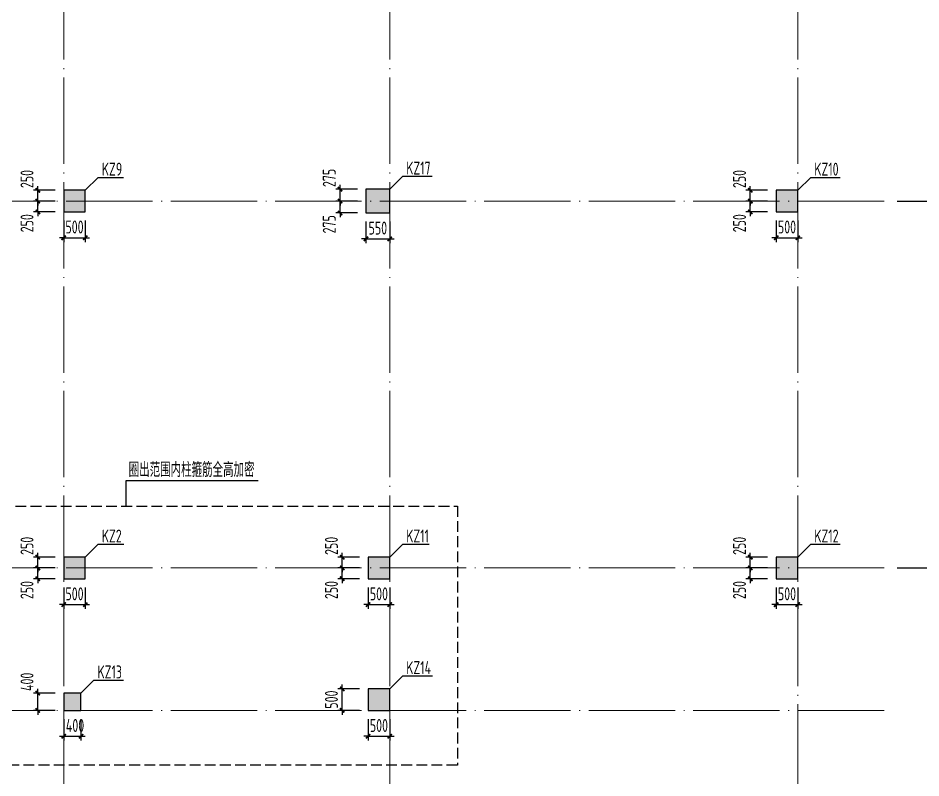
# Model space of a CAD drawing. Extents: x 3968514 to 5230306, y -516551 to -228246.
# Drawn here: x 4865531 to 4886440, y -347461 to -329853 of the extents above; entities that cross this region are included whole.
import ezdxf

# ---------------------------------------------------------------- set-up
doc = ezdxf.new("R2010")
doc.units = 0
doc.header["$LTSCALE"] = 1000
doc.header["$MEASUREMENT"] = 0
doc.linetypes.add('DASH', pattern=[0.35, 0.25, -0.1])
doc.linetypes.add('DOTE', pattern=[2.42, 2, -0.2, 0.02, -0.2])
for name, color, linetype, lineweight in [('AXIS', 3, 'Continuous', 15), ('COLU-DIM', 3, 'Continuous', 25), ('COLU-HATCH', 251, 'Continuous', 25), ('COLU-TEXT', 2, 'Continuous', 25), ('DOTE', 1, 'DOTE', 9)]:
    doc.layers.add(name, color=color, linetype=linetype, lineweight=lineweight)
doc.layers.add('COLU', color=7, linetype='Continuous')
doc.layers.add('PUB_TEXT', color=7, linetype='Continuous')
doc.styles.add('_TCH_DIM_T3', font='SIMPLEX.shx', dxfattribs={"width": 0.7, "bigfont": 'GBCBIG.shx'})
doc.styles.add('FromPkpm', font='Tssdeng.shx', dxfattribs={"width": 0.7, "bigfont": 'hztxt.shx'})
doc.styles.get("Standard").update_dxf_attribs({"font": 'gbenor.shx', "bigfont": 'gbcbig.shx'})
doc.dimstyles.new('_TCH_ARCH&&100', dxfattribs={"dimtxt": 255, "dimasz": 100, "dimexe": 250, "dimexo": 300, "dimgap": 122.5, "dimtad": 1, "dimdec": 0, "dimzin": 0, "dimdsep": 46, "dimtxsty": '_TCH_DIM_T3', "dimblk": 'ARCHTICK', "dimcen": 0.09, "dimclrt": 7, "dimazin": 2, "dimtfac": 1, "dimtdec": 0, "dimtix": 1, "dimtmove": 2, "dimatfit": 3, "dimfxl": 150, "dimtolj": 1, "dimtzin": 0, "dimarcsym": 0})
doc.dimstyles.new('Pkpm_1', dxfattribs={"dimtxt": 250, "dimasz": 100, "dimexe": 100, "dimexo": 0.0625, "dimgap": 100, "dimtad": 1, "dimdec": 0, "dimrnd": 1, "dimzin": 0, "dimdsep": 46, "dimtxsty": 'FromPkpm', "dimblk1": 'ARCHTICK', "dimblk2": 'ARCHTICK', "dimsah": 1, "dimcen": 0.09, "dimdle": 100, "dimadec": 0, "dimazin": 0, "dimtfac": 1, "dimtdec": 0, "dimtix": 1, "dimtmove": 2, "dimatfit": 1, "dimfxl": 1, "dimtolj": 1, "dimtzin": 0, "dimarcsym": 0})

# ---------------------------------------------------------------- blocks, each defined once
blk = doc.blocks.new('_ArchTick')
at = {"color": 0, "linetype": 'ByBlock', "const_width": 0.4}
blk.add_lwpolyline([(-0.5, -0.5), (0.5, 0.5)], dxfattribs=at)
blk = doc.blocks.new('*D845')
at = {"layer": 'COLU-DIM', "color": 0, "lineweight": -2, "transparency": 16777216}
for p, q in [((4873388, -334095), (4872888, -334095)), ((4872988, -334095), (4872988, -333995)), ((4872988, -334370), (4872988, -334095)), ((4873388, -334370), (4872888, -334370)), ((4872988, -334370), (4872988, -334470))]:
    blk.add_line(p, q, dxfattribs=at)
at = {"layer": 'Defpoints', "color": 0, "transparency": 16777216}
for p in [(4872988, -334095), (4873588, -334095), (4873588, -334370)]:
    blk.add_point(p, dxfattribs=at)
at = {"layer": 'COLU-DIM', "color": 0, "lineweight": -2, "transparency": 16777216, "xscale": 100, "yscale": 100, "zscale": 100}
for p, rotation in [((4872988, -334095), 270), ((4872988, -334370), 90)]:
    blk.add_blockref('_ArchTick', p, dxfattribs=dict(at, rotation=rotation))
at = {"layer": 'COLU-DIM', "color": 7, "transparency": 16777216, "insert": (4872738, -334632), "char_height": 300, "attachment_point": 5, "rotation": 90, "style": 'FromPkpm'}
blk.add_mtext('\\A1;275', dxfattribs=at)
blk = doc.blocks.new('*D842')
at = {"layer": 'COLU-DIM', "color": 0, "lineweight": -2, "transparency": 16777216}
for p, q in [((4873588, -334570), (4873588, -335070)), ((4874138, -334570), (4874138, -335070)), ((4873588, -334970), (4873488, -334970)), ((4873588, -334970), (4874138, -334970)), ((4874138, -334970), (4874238, -334970))]:
    blk.add_line(p, q, dxfattribs=at)
at = {"layer": 'Defpoints', "color": 0, "transparency": 16777216}
for p in [(4873588, -334370), (4874138, -334370), (4874138, -334970)]:
    blk.add_point(p, dxfattribs=at)
at = {"layer": 'COLU-DIM', "color": 0, "lineweight": -2, "transparency": 16777216, "xscale": 100, "yscale": 100, "zscale": 100}
blk.add_blockref('_ArchTick', (4873588, -334970), dxfattribs=at)
at = {"layer": 'COLU-DIM', "color": 0, "lineweight": -2, "transparency": 16777216, "xscale": 100, "yscale": 100, "zscale": 100, "rotation": 180}
blk.add_blockref('_ArchTick', (4874138, -334970), dxfattribs=at)
at = {"layer": 'COLU-DIM', "color": 7, "transparency": 16777216, "insert": (4873863, -334720), "char_height": 300, "attachment_point": 5, "style": 'FromPkpm'}
blk.add_mtext('\\A1;550', dxfattribs=at)
blk = doc.blocks.new('*D841')
at = {"layer": 'COLU-DIM', "color": 0, "lineweight": -2, "transparency": 16777216}
for p, q in [((4873388, -333820), (4872888, -333820)), ((4872988, -333820), (4872988, -333720)), ((4872988, -334095), (4872988, -333820)), ((4873388, -334095), (4872888, -334095)), ((4872988, -334095), (4872988, -334195))]:
    blk.add_line(p, q, dxfattribs=at)
at = {"layer": 'Defpoints', "color": 0, "transparency": 16777216}
for p in [(4872988, -333820), (4873588, -333820), (4873588, -334095)]:
    blk.add_point(p, dxfattribs=at)
at = {"layer": 'COLU-DIM', "color": 0, "lineweight": -2, "transparency": 16777216, "xscale": 100, "yscale": 100, "zscale": 100}
for p, rotation in [((4872988, -333820), 270), ((4872988, -334095), 90)]:
    blk.add_blockref('_ArchTick', p, dxfattribs=dict(at, rotation=rotation))
at = {"layer": 'COLU-DIM', "color": 7, "transparency": 16777216, "insert": (4872738, -333558), "char_height": 300, "attachment_point": 5, "rotation": 90, "style": 'FromPkpm'}
blk.add_mtext('\\A1;275', dxfattribs=at)
blk = doc.blocks.new('*D572')
at = {"layer": 'COLU-DIM', "color": 0, "lineweight": -2, "transparency": 16777216}
for p, q in [((4882888, -334095), (4882388, -334095)), ((4882488, -334095), (4882488, -333995)), ((4882488, -334345), (4882488, -334095)), ((4882888, -334345), (4882388, -334345)), ((4882488, -334345), (4882488, -334445))]:
    blk.add_line(p, q, dxfattribs=at)
at = {"layer": 'Defpoints', "color": 0, "transparency": 16777216}
for p in [(4882488, -334095), (4883088, -334095), (4883088, -334345)]:
    blk.add_point(p, dxfattribs=at)
at = {"layer": 'COLU-DIM', "color": 0, "lineweight": -2, "transparency": 16777216, "xscale": 100, "yscale": 100, "zscale": 100}
for p, rotation in [((4882488, -334095), 270), ((4882488, -334345), 90)]:
    blk.add_blockref('_ArchTick', p, dxfattribs=dict(at, rotation=rotation))
at = {"layer": 'COLU-DIM', "color": 7, "transparency": 16777216, "insert": (4882238, -334607), "char_height": 300, "attachment_point": 5, "rotation": 90, "style": 'FromPkpm'}
blk.add_mtext('\\A1;250', dxfattribs=at)
blk = doc.blocks.new('*D570')
at = {"layer": 'COLU-DIM', "color": 0, "lineweight": -2, "transparency": 16777216}
for p, q in [((4882888, -333845), (4882388, -333845)), ((4882488, -333845), (4882488, -333745)), ((4882488, -334095), (4882488, -333845)), ((4882888, -334095), (4882388, -334095)), ((4882488, -334095), (4882488, -334195))]:
    blk.add_line(p, q, dxfattribs=at)
at = {"layer": 'Defpoints', "color": 0, "transparency": 16777216}
for p in [(4882488, -333845), (4883088, -333845), (4883088, -334095)]:
    blk.add_point(p, dxfattribs=at)
at = {"layer": 'COLU-DIM', "color": 0, "lineweight": -2, "transparency": 16777216, "xscale": 100, "yscale": 100, "zscale": 100}
for p, rotation in [((4882488, -333845), 270), ((4882488, -334095), 90)]:
    blk.add_blockref('_ArchTick', p, dxfattribs=dict(at, rotation=rotation))
at = {"layer": 'COLU-DIM', "color": 7, "transparency": 16777216, "insert": (4882238, -333583), "char_height": 300, "attachment_point": 5, "rotation": 90, "style": 'FromPkpm'}
blk.add_mtext('\\A1;250', dxfattribs=at)
blk = doc.blocks.new('*D568')
at = {"layer": 'COLU-DIM', "color": 0, "lineweight": -2, "transparency": 16777216}
for p, q in [((4883088, -334545), (4883088, -335045)), ((4883588, -334545), (4883588, -335045)), ((4883088, -334945), (4882988, -334945)), ((4883088, -334945), (4883588, -334945)), ((4883588, -334945), (4883688, -334945))]:
    blk.add_line(p, q, dxfattribs=at)
at = {"layer": 'Defpoints', "color": 0, "transparency": 16777216}
for p in [(4883088, -334345), (4883588, -334345), (4883588, -334945)]:
    blk.add_point(p, dxfattribs=at)
at = {"layer": 'COLU-DIM', "color": 0, "lineweight": -2, "transparency": 16777216, "xscale": 100, "yscale": 100, "zscale": 100}
blk.add_blockref('_ArchTick', (4883088, -334945), dxfattribs=at)
at = {"layer": 'COLU-DIM', "color": 0, "lineweight": -2, "transparency": 16777216, "xscale": 100, "yscale": 100, "zscale": 100, "rotation": 180}
blk.add_blockref('_ArchTick', (4883588, -334945), dxfattribs=at)
at = {"layer": 'COLU-DIM', "color": 7, "transparency": 16777216, "insert": (4883338, -334695), "char_height": 300, "attachment_point": 5, "style": 'FromPkpm'}
blk.add_mtext('\\A1;500', dxfattribs=at)
blk = doc.blocks.new('*D554')
at = {"layer": 'COLU-DIM', "color": 0, "lineweight": -2, "transparency": 16777216}
for p, q in [((4866588, -346095), (4866588, -346595)), ((4866988, -346095), (4866988, -346595)), ((4866488, -346495), (4867088, -346495))]:
    blk.add_line(p, q, dxfattribs=at)
at = {"layer": 'Defpoints', "color": 0, "transparency": 16777216}
for p in [(4866588, -345895), (4866988, -345895), (4866988, -346495)]:
    blk.add_point(p, dxfattribs=at)
at = {"layer": 'COLU-DIM', "color": 0, "lineweight": -2, "transparency": 16777216, "xscale": 100, "yscale": 100, "zscale": 100, "rotation": 180}
blk.add_blockref('_ArchTick', (4866588, -346495), dxfattribs=at)
at = {"layer": 'COLU-DIM', "color": 0, "lineweight": -2, "transparency": 16777216, "xscale": 100, "yscale": 100, "zscale": 100}
blk.add_blockref('_ArchTick', (4866988, -346495), dxfattribs=at)
at = {"layer": 'COLU-DIM', "color": 7, "transparency": 16777216, "insert": (4866850, -346245), "char_height": 300, "attachment_point": 5, "style": 'FromPkpm'}
blk.add_mtext('\\A1;400', dxfattribs=at)
blk = doc.blocks.new('*D553')
at = {"layer": 'COLU-DIM', "color": 0, "lineweight": -2, "transparency": 16777216}
for p, q in [((4865988, -345495), (4865988, -345395)), ((4866388, -345495), (4865888, -345495)), ((4865988, -345895), (4865988, -345495)), ((4866388, -345895), (4865888, -345895)), ((4865988, -345895), (4865988, -345995))]:
    blk.add_line(p, q, dxfattribs=at)
at = {"layer": 'Defpoints', "color": 0, "transparency": 16777216}
for p in [(4865988, -345495), (4866588, -345495), (4866588, -345895)]:
    blk.add_point(p, dxfattribs=at)
at = {"layer": 'COLU-DIM', "color": 0, "lineweight": -2, "transparency": 16777216, "xscale": 100, "yscale": 100, "zscale": 100}
for p, rotation in [((4865988, -345495), 270), ((4865988, -345895), 90)]:
    blk.add_blockref('_ArchTick', p, dxfattribs=dict(at, rotation=rotation))
at = {"layer": 'COLU-DIM', "color": 7, "transparency": 16777216, "insert": (4865738, -345233), "char_height": 300, "attachment_point": 5, "rotation": 90, "style": 'FromPkpm'}
blk.add_mtext('\\A1;400', dxfattribs=at)
blk = doc.blocks.new('*D551')
at = {"layer": 'COLU-DIM', "color": 0, "lineweight": -2, "transparency": 16777216}
for p, q in [((4873038, -342345), (4873038, -342245)), ((4873438, -342345), (4872938, -342345)), ((4873038, -342595), (4873038, -342345)), ((4873438, -342595), (4872938, -342595)), ((4873038, -342595), (4873038, -342695))]:
    blk.add_line(p, q, dxfattribs=at)
at = {"layer": 'Defpoints', "color": 0, "transparency": 16777216}
for p in [(4873038, -342345), (4873638, -342345), (4873638, -342595)]:
    blk.add_point(p, dxfattribs=at)
at = {"layer": 'COLU-DIM', "color": 0, "lineweight": -2, "transparency": 16777216, "xscale": 100, "yscale": 100, "zscale": 100}
for p, rotation in [((4873038, -342345), 270), ((4873038, -342595), 90)]:
    blk.add_blockref('_ArchTick', p, dxfattribs=dict(at, rotation=rotation))
at = {"layer": 'COLU-DIM', "color": 7, "transparency": 16777216, "insert": (4872788, -342083), "char_height": 300, "attachment_point": 5, "rotation": 90, "style": 'FromPkpm'}
blk.add_mtext('\\A1;250', dxfattribs=at)
blk = doc.blocks.new('*D550')
at = {"layer": 'COLU-DIM', "color": 0, "lineweight": -2, "transparency": 16777216}
for p, q in [((4883088, -343045), (4883088, -343545)), ((4883588, -343045), (4883588, -343545)), ((4883088, -343445), (4882988, -343445)), ((4883088, -343445), (4883588, -343445)), ((4883588, -343445), (4883688, -343445))]:
    blk.add_line(p, q, dxfattribs=at)
at = {"layer": 'Defpoints', "color": 0, "transparency": 16777216}
for p in [(4883088, -342845), (4883588, -342845), (4883588, -343445)]:
    blk.add_point(p, dxfattribs=at)
at = {"layer": 'COLU-DIM', "color": 0, "lineweight": -2, "transparency": 16777216, "xscale": 100, "yscale": 100, "zscale": 100}
blk.add_blockref('_ArchTick', (4883088, -343445), dxfattribs=at)
at = {"layer": 'COLU-DIM', "color": 0, "lineweight": -2, "transparency": 16777216, "xscale": 100, "yscale": 100, "zscale": 100, "rotation": 180}
blk.add_blockref('_ArchTick', (4883588, -343445), dxfattribs=at)
at = {"layer": 'COLU-DIM', "color": 7, "transparency": 16777216, "insert": (4883338, -343195), "char_height": 300, "attachment_point": 5, "style": 'FromPkpm'}
blk.add_mtext('\\A1;500', dxfattribs=at)
blk = doc.blocks.new('*D549')
at = {"layer": 'COLU-DIM', "color": 0, "lineweight": -2, "transparency": 16777216}
for p, q in [((4866388, -342595), (4865888, -342595)), ((4865988, -342595), (4865988, -342495)), ((4865988, -342845), (4865988, -342595)), ((4866388, -342845), (4865888, -342845)), ((4865988, -342845), (4865988, -342945))]:
    blk.add_line(p, q, dxfattribs=at)
at = {"layer": 'Defpoints', "color": 0, "transparency": 16777216}
for p in [(4865988, -342595), (4866588, -342595), (4866588, -342845)]:
    blk.add_point(p, dxfattribs=at)
at = {"layer": 'COLU-DIM', "color": 0, "lineweight": -2, "transparency": 16777216, "xscale": 100, "yscale": 100, "zscale": 100}
for p, rotation in [((4865988, -342595), 270), ((4865988, -342845), 90)]:
    blk.add_blockref('_ArchTick', p, dxfattribs=dict(at, rotation=rotation))
at = {"layer": 'COLU-DIM', "color": 7, "transparency": 16777216, "insert": (4865738, -343107), "char_height": 300, "attachment_point": 5, "rotation": 90, "style": 'FromPkpm'}
blk.add_mtext('\\A1;250', dxfattribs=at)
blk = doc.blocks.new('*D547')
at = {"layer": 'COLU-DIM', "color": 0, "lineweight": -2, "transparency": 16777216}
for p, q in [((4873638, -343045), (4873638, -343545)), ((4874138, -343045), (4874138, -343545)), ((4873638, -343445), (4873538, -343445)), ((4873638, -343445), (4874138, -343445)), ((4874138, -343445), (4874238, -343445))]:
    blk.add_line(p, q, dxfattribs=at)
at = {"layer": 'Defpoints', "color": 0, "transparency": 16777216}
for p in [(4873638, -342845), (4874138, -342845), (4874138, -343445)]:
    blk.add_point(p, dxfattribs=at)
at = {"layer": 'COLU-DIM', "color": 0, "lineweight": -2, "transparency": 16777216, "xscale": 100, "yscale": 100, "zscale": 100}
blk.add_blockref('_ArchTick', (4873638, -343445), dxfattribs=at)
at = {"layer": 'COLU-DIM', "color": 0, "lineweight": -2, "transparency": 16777216, "xscale": 100, "yscale": 100, "zscale": 100, "rotation": 180}
blk.add_blockref('_ArchTick', (4874138, -343445), dxfattribs=at)
at = {"layer": 'COLU-DIM', "color": 7, "transparency": 16777216, "insert": (4873888, -343195), "char_height": 300, "attachment_point": 5, "style": 'FromPkpm'}
blk.add_mtext('\\A1;500', dxfattribs=at)
blk = doc.blocks.new('*D546')
at = {"layer": 'COLU-DIM', "color": 0, "lineweight": -2, "transparency": 16777216}
for p, q in [((4873638, -346095), (4873638, -346595)), ((4874138, -346095), (4874138, -346595)), ((4873638, -346495), (4873538, -346495)), ((4873638, -346495), (4874138, -346495)), ((4874138, -346495), (4874238, -346495))]:
    blk.add_line(p, q, dxfattribs=at)
at = {"layer": 'Defpoints', "color": 0, "transparency": 16777216}
for p in [(4873638, -345895), (4874138, -345895), (4874138, -346495)]:
    blk.add_point(p, dxfattribs=at)
at = {"layer": 'COLU-DIM', "color": 0, "lineweight": -2, "transparency": 16777216, "xscale": 100, "yscale": 100, "zscale": 100}
blk.add_blockref('_ArchTick', (4873638, -346495), dxfattribs=at)
at = {"layer": 'COLU-DIM', "color": 0, "lineweight": -2, "transparency": 16777216, "xscale": 100, "yscale": 100, "zscale": 100, "rotation": 180}
blk.add_blockref('_ArchTick', (4874138, -346495), dxfattribs=at)
at = {"layer": 'COLU-DIM', "color": 7, "transparency": 16777216, "insert": (4873888, -346245), "char_height": 300, "attachment_point": 5, "style": 'FromPkpm'}
blk.add_mtext('\\A1;500', dxfattribs=at)
blk = doc.blocks.new('*D543')
at = {"layer": 'COLU-DIM', "color": 0, "lineweight": -2, "transparency": 16777216}
for p, q in [((4873438, -342595), (4872938, -342595)), ((4873038, -342595), (4873038, -342495)), ((4873038, -342845), (4873038, -342595)), ((4873438, -342845), (4872938, -342845)), ((4873038, -342845), (4873038, -342945))]:
    blk.add_line(p, q, dxfattribs=at)
at = {"layer": 'Defpoints', "color": 0, "transparency": 16777216}
for p in [(4873038, -342595), (4873638, -342595), (4873638, -342845)]:
    blk.add_point(p, dxfattribs=at)
at = {"layer": 'COLU-DIM', "color": 0, "lineweight": -2, "transparency": 16777216, "xscale": 100, "yscale": 100, "zscale": 100}
for p, rotation in [((4873038, -342595), 270), ((4873038, -342845), 90)]:
    blk.add_blockref('_ArchTick', p, dxfattribs=dict(at, rotation=rotation))
at = {"layer": 'COLU-DIM', "color": 7, "transparency": 16777216, "insert": (4872788, -343107), "char_height": 300, "attachment_point": 5, "rotation": 90, "style": 'FromPkpm'}
blk.add_mtext('\\A1;250', dxfattribs=at)
blk = doc.blocks.new('*D542')
at = {"layer": 'COLU-DIM', "color": 0, "lineweight": -2, "transparency": 16777216}
for p, q in [((4882888, -342595), (4882388, -342595)), ((4882488, -342595), (4882488, -342495)), ((4882488, -342845), (4882488, -342595)), ((4882888, -342845), (4882388, -342845)), ((4882488, -342845), (4882488, -342945))]:
    blk.add_line(p, q, dxfattribs=at)
at = {"layer": 'Defpoints', "color": 0, "transparency": 16777216}
for p in [(4882488, -342595), (4883088, -342595), (4883088, -342845)]:
    blk.add_point(p, dxfattribs=at)
at = {"layer": 'COLU-DIM', "color": 0, "lineweight": -2, "transparency": 16777216, "xscale": 100, "yscale": 100, "zscale": 100}
for p, rotation in [((4882488, -342595), 270), ((4882488, -342845), 90)]:
    blk.add_blockref('_ArchTick', p, dxfattribs=dict(at, rotation=rotation))
at = {"layer": 'COLU-DIM', "color": 7, "transparency": 16777216, "insert": (4882238, -343107), "char_height": 300, "attachment_point": 5, "rotation": 90, "style": 'FromPkpm'}
blk.add_mtext('\\A1;250', dxfattribs=at)
blk = doc.blocks.new('*D541')
at = {"layer": 'COLU-DIM', "color": 0, "lineweight": -2, "transparency": 16777216}
for p, q in [((4866588, -343045), (4866588, -343545)), ((4867088, -343045), (4867088, -343545)), ((4866588, -343445), (4866488, -343445)), ((4866588, -343445), (4867088, -343445)), ((4867088, -343445), (4867188, -343445))]:
    blk.add_line(p, q, dxfattribs=at)
at = {"layer": 'Defpoints', "color": 0, "transparency": 16777216}
for p in [(4866588, -342845), (4867088, -342845), (4867088, -343445)]:
    blk.add_point(p, dxfattribs=at)
at = {"layer": 'COLU-DIM', "color": 0, "lineweight": -2, "transparency": 16777216, "xscale": 100, "yscale": 100, "zscale": 100}
blk.add_blockref('_ArchTick', (4866588, -343445), dxfattribs=at)
at = {"layer": 'COLU-DIM', "color": 0, "lineweight": -2, "transparency": 16777216, "xscale": 100, "yscale": 100, "zscale": 100, "rotation": 180}
blk.add_blockref('_ArchTick', (4867088, -343445), dxfattribs=at)
at = {"layer": 'COLU-DIM', "color": 7, "transparency": 16777216, "insert": (4866838, -343195), "char_height": 300, "attachment_point": 5, "style": 'FromPkpm'}
blk.add_mtext('\\A1;500', dxfattribs=at)
blk = doc.blocks.new('*D540')
at = {"layer": 'COLU-DIM', "color": 0, "lineweight": -2, "transparency": 16777216}
for p, q in [((4873438, -345395), (4872938, -345395)), ((4873038, -345395), (4873038, -345295)), ((4873038, -345895), (4873038, -345395)), ((4873438, -345895), (4872938, -345895)), ((4873038, -345895), (4873038, -345995))]:
    blk.add_line(p, q, dxfattribs=at)
at = {"layer": 'Defpoints', "color": 0, "transparency": 16777216}
for p in [(4873038, -345395), (4873638, -345395), (4873638, -345895)]:
    blk.add_point(p, dxfattribs=at)
at = {"layer": 'COLU-DIM', "color": 0, "lineweight": -2, "transparency": 16777216, "xscale": 100, "yscale": 100, "zscale": 100}
for p, rotation in [((4873038, -345395), 270), ((4873038, -345895), 90)]:
    blk.add_blockref('_ArchTick', p, dxfattribs=dict(at, rotation=rotation))
at = {"layer": 'COLU-DIM', "color": 7, "transparency": 16777216, "insert": (4872788, -345645), "char_height": 300, "attachment_point": 5, "rotation": 90, "style": 'FromPkpm'}
blk.add_mtext('\\A1;500', dxfattribs=at)
blk = doc.blocks.new('*D538')
at = {"layer": 'COLU-DIM', "color": 0, "lineweight": -2, "transparency": 16777216}
for p, q in [((4866588, -334545), (4866588, -335045)), ((4867088, -334545), (4867088, -335045)), ((4866588, -334945), (4866488, -334945)), ((4866588, -334945), (4867088, -334945)), ((4867088, -334945), (4867188, -334945))]:
    blk.add_line(p, q, dxfattribs=at)
at = {"layer": 'Defpoints', "color": 0, "transparency": 16777216}
for p in [(4866588, -334345), (4867088, -334345), (4867088, -334945)]:
    blk.add_point(p, dxfattribs=at)
at = {"layer": 'COLU-DIM', "color": 0, "lineweight": -2, "transparency": 16777216, "xscale": 100, "yscale": 100, "zscale": 100}
blk.add_blockref('_ArchTick', (4866588, -334945), dxfattribs=at)
at = {"layer": 'COLU-DIM', "color": 0, "lineweight": -2, "transparency": 16777216, "xscale": 100, "yscale": 100, "zscale": 100, "rotation": 180}
blk.add_blockref('_ArchTick', (4867088, -334945), dxfattribs=at)
at = {"layer": 'COLU-DIM', "color": 7, "transparency": 16777216, "insert": (4866838, -334695), "char_height": 300, "attachment_point": 5, "style": 'FromPkpm'}
blk.add_mtext('\\A1;500', dxfattribs=at)
blk = doc.blocks.new('*D537')
at = {"layer": 'COLU-DIM', "color": 0, "lineweight": -2, "transparency": 16777216}
for p, q in [((4865988, -342345), (4865988, -342245)), ((4866388, -342345), (4865888, -342345)), ((4865988, -342595), (4865988, -342345)), ((4866388, -342595), (4865888, -342595)), ((4865988, -342595), (4865988, -342695))]:
    blk.add_line(p, q, dxfattribs=at)
at = {"layer": 'Defpoints', "color": 0, "transparency": 16777216}
for p in [(4865988, -342345), (4866588, -342345), (4866588, -342595)]:
    blk.add_point(p, dxfattribs=at)
at = {"layer": 'COLU-DIM', "color": 0, "lineweight": -2, "transparency": 16777216, "xscale": 100, "yscale": 100, "zscale": 100}
for p, rotation in [((4865988, -342345), 270), ((4865988, -342595), 90)]:
    blk.add_blockref('_ArchTick', p, dxfattribs=dict(at, rotation=rotation))
at = {"layer": 'COLU-DIM', "color": 7, "transparency": 16777216, "insert": (4865738, -342083), "char_height": 300, "attachment_point": 5, "rotation": 90, "style": 'FromPkpm'}
blk.add_mtext('\\A1;250', dxfattribs=at)
blk = doc.blocks.new('*D536')
at = {"layer": 'COLU-DIM', "color": 0, "lineweight": -2, "transparency": 16777216}
for p, q in [((4882488, -342345), (4882488, -342245)), ((4882888, -342345), (4882388, -342345)), ((4882488, -342595), (4882488, -342345)), ((4882888, -342595), (4882388, -342595)), ((4882488, -342595), (4882488, -342695))]:
    blk.add_line(p, q, dxfattribs=at)
at = {"layer": 'Defpoints', "color": 0, "transparency": 16777216}
for p in [(4882488, -342345), (4883088, -342345), (4883088, -342595)]:
    blk.add_point(p, dxfattribs=at)
at = {"layer": 'COLU-DIM', "color": 0, "lineweight": -2, "transparency": 16777216, "xscale": 100, "yscale": 100, "zscale": 100}
for p, rotation in [((4882488, -342345), 270), ((4882488, -342595), 90)]:
    blk.add_blockref('_ArchTick', p, dxfattribs=dict(at, rotation=rotation))
at = {"layer": 'COLU-DIM', "color": 7, "transparency": 16777216, "insert": (4882238, -342083), "char_height": 300, "attachment_point": 5, "rotation": 90, "style": 'FromPkpm'}
blk.add_mtext('\\A1;250', dxfattribs=at)
blk = doc.blocks.new('*D535')
at = {"layer": 'COLU-DIM', "color": 0, "lineweight": -2, "transparency": 16777216}
for p, q in [((4866388, -334095), (4865888, -334095)), ((4865988, -334095), (4865988, -333995)), ((4865988, -334345), (4865988, -334095)), ((4866388, -334345), (4865888, -334345)), ((4865988, -334345), (4865988, -334445))]:
    blk.add_line(p, q, dxfattribs=at)
at = {"layer": 'Defpoints', "color": 0, "transparency": 16777216}
for p in [(4865988, -334095), (4866588, -334095), (4866588, -334345)]:
    blk.add_point(p, dxfattribs=at)
at = {"layer": 'COLU-DIM', "color": 0, "lineweight": -2, "transparency": 16777216, "xscale": 100, "yscale": 100, "zscale": 100}
for p, rotation in [((4865988, -334095), 270), ((4865988, -334345), 90)]:
    blk.add_blockref('_ArchTick', p, dxfattribs=dict(at, rotation=rotation))
at = {"layer": 'COLU-DIM', "color": 7, "transparency": 16777216, "insert": (4865738, -334607), "char_height": 300, "attachment_point": 5, "rotation": 90, "style": 'FromPkpm'}
blk.add_mtext('\\A1;250', dxfattribs=at)
blk = doc.blocks.new('*D534')
at = {"layer": 'COLU-DIM', "color": 0, "lineweight": -2, "transparency": 16777216}
for p, q in [((4866388, -333845), (4865888, -333845)), ((4865988, -333845), (4865988, -333745)), ((4865988, -334095), (4865988, -333845)), ((4866388, -334095), (4865888, -334095)), ((4865988, -334095), (4865988, -334195))]:
    blk.add_line(p, q, dxfattribs=at)
at = {"layer": 'Defpoints', "color": 0, "transparency": 16777216}
for p in [(4865988, -333845), (4866588, -333845), (4866588, -334095)]:
    blk.add_point(p, dxfattribs=at)
at = {"layer": 'COLU-DIM', "color": 0, "lineweight": -2, "transparency": 16777216, "xscale": 100, "yscale": 100, "zscale": 100}
for p, rotation in [((4865988, -333845), 270), ((4865988, -334095), 90)]:
    blk.add_blockref('_ArchTick', p, dxfattribs=dict(at, rotation=rotation))
at = {"layer": 'COLU-DIM', "color": 7, "transparency": 16777216, "insert": (4865738, -333583), "char_height": 300, "attachment_point": 5, "rotation": 90, "style": 'FromPkpm'}
blk.add_mtext('\\A1;250', dxfattribs=at)
blk = doc.blocks.new('*D1348')
at = {"layer": 'AXIS', "color": 0, "lineweight": -2, "transparency": 16777216}
for p, q in [((19300, -34000), (21750, -34000)), ((21500, -42000), (21500, -34000)), ((19300, -42000), (21750, -42000))]:
    blk.add_line(p, q, dxfattribs=at)
at = {"layer": 'Defpoints', "color": 0, "transparency": 16777216}
for p in [(19000, -34000), (21500, -34000), (19000, -42000)]:
    blk.add_point(p, dxfattribs=at)
at = {"layer": 'AXIS', "color": 0, "lineweight": -2, "transparency": 16777216, "xscale": 100, "yscale": 100, "zscale": 100}
for p, rotation in [((21500, -34000), 90), ((21500, -42000), 270)]:
    blk.add_blockref('_ArchTick', p, dxfattribs=dict(at, rotation=rotation))
at = {"layer": 'AXIS', "color": 7, "transparency": 16777216, "insert": (21250, -38000), "char_height": 255, "attachment_point": 5, "rotation": 90, "style": '_TCH_DIM_T3'}
blk.add_mtext('\\A1;8000', dxfattribs=at)
blk = doc.blocks.new('*D1349')
at = {"layer": 'AXIS', "color": 0, "lineweight": -2, "transparency": 16777216}
for p, q in [((19300, -25500), (21750, -25500)), ((21500, -34000), (21500, -25500)), ((19300, -34000), (21750, -34000))]:
    blk.add_line(p, q, dxfattribs=at)
at = {"layer": 'Defpoints', "color": 0, "transparency": 16777216}
for p in [(19000, -25500), (21500, -25500), (19000, -34000)]:
    blk.add_point(p, dxfattribs=at)
at = {"layer": 'AXIS', "color": 0, "lineweight": -2, "transparency": 16777216, "xscale": 100, "yscale": 100, "zscale": 100}
for p, rotation in [((21500, -25500), 90), ((21500, -34000), 270)]:
    blk.add_blockref('_ArchTick', p, dxfattribs=dict(at, rotation=rotation))
at = {"layer": 'AXIS', "color": 7, "transparency": 16777216, "insert": (21250, -29750), "char_height": 255, "attachment_point": 5, "rotation": 90, "style": '_TCH_DIM_T3'}
blk.add_mtext('\\A1;8500', dxfattribs=at)
blk = doc.blocks.new('*D1350')
at = {"layer": 'AXIS', "color": 0, "lineweight": -2, "transparency": 16777216}
for p, q in [((19300, -17000), (21750, -17000)), ((21500, -25500), (21500, -17000)), ((19300, -25500), (21750, -25500))]:
    blk.add_line(p, q, dxfattribs=at)
at = {"layer": 'Defpoints', "color": 0, "transparency": 16777216}
for p in [(19000, -17000), (21500, -17000), (19000, -25500)]:
    blk.add_point(p, dxfattribs=at)
at = {"layer": 'AXIS', "color": 0, "lineweight": -2, "transparency": 16777216, "xscale": 100, "yscale": 100, "zscale": 100}
for p, rotation in [((21500, -17000), 90), ((21500, -25500), 270)]:
    blk.add_blockref('_ArchTick', p, dxfattribs=dict(at, rotation=rotation))
at = {"layer": 'AXIS', "color": 7, "transparency": 16777216, "insert": (21250, -21250), "char_height": 255, "attachment_point": 5, "rotation": 90, "style": '_TCH_DIM_T3'}
blk.add_mtext('\\A1;8500', dxfattribs=at)
blk = doc.blocks.new('A$Cbcbeac01')
at = {"layer": 'AXIS'}
for p, q in [((19300, -25500), (23300, -25500)), ((19300, -34000), (23300, -34000))]:
    blk.add_line(p, q, dxfattribs=at)
at = {"layer": 'DOTE'}
for p, q in [((0, -44000), (0, 2000)), ((7550, -44000), (7550, 2000)), ((17000, -44000), (17000, 2000)), ((19000, -25500), (-2000, -25500)), ((19000, -34000), (-2000, -34000))]:
    blk.add_line(p, q, dxfattribs=at)
at = {"layer": 'AXIS'}
for p1, p2, picture, middle in [((19000, -25500), (19000, -17000), '*D1350', (21250, -21250)), ((19000, -34000), (19000, -25500), '*D1349', (21250, -29750)), ((19000, -42000), (19000, -34000), '*D1348', (21250, -38000))]:
    dim = blk.add_aligned_dim(p1=p1, p2=p2, distance=-2500, dimstyle='_TCH_ARCH&&100', dxfattribs=at)
    dim.commit()
    dim.dimension.update_dxf_attribs({"geometry": picture, "text_midpoint": middle})

msp = doc.modelspace()

# ---------------------------------------------------------------- hatches: boundary and pattern name
at = {"layer": 'COLU-HATCH', "transparency": 33554687}
for points in [[(4867088.07657, -334344.70408), (4867088.07657, -333844.70408), (4866588.07657, -333844.70408), (4866588.07657, -334344.70408)], [(4874138.07657, -334369.70505), (4874138.07657, -333819.70505), (4873588.07657, -333819.70505), (4873588.07657, -334369.70505)], [(4883588.07657, -334344.70408), (4883588.07657, -333844.70408), (4883088.07657, -333844.70408), (4883088.07657, -334344.70408)], [(4867088.07657, -342844.70505), (4867088.07657, -342344.70505), (4866588.07657, -342344.70505), (4866588.07657, -342844.70505)], [(4874138.07657, -342844.70505), (4874138.07657, -342344.70505), (4873638.07657, -342344.70505), (4873638.07657, -342844.70505)], [(4883588.07657, -342844.70505), (4883588.07657, -342344.70505), (4883088.07657, -342344.70505), (4883088.07657, -342844.70505)], [(4874138.07657, -345894.70505), (4874138.07657, -345394.70505), (4873638.07657, -345394.70505), (4873638.07657, -345894.70505)], [(4866988.07657, -345894.70505), (4866988.07657, -345494.70505), (4866588.07657, -345494.70505), (4866588.07657, -345894.70505)]]:
    msp.add_hatch(color=256, dxfattribs=at).paths.add_polyline_path(points, flags=0)

# ---------------------------------------------------------------- linework, layer by layer
msp.add_lwpolyline([(4868035.77019, -341160.40747), (4868035.77019, -340570.766), (4871091.52273, -340570.766)])
at = {"linetype": 'DASH'}
msp.add_lwpolyline([(4865121.2173, -341160.40747), (4875706.07063, -341160.40747), (4875706.07063, -347163.77112), (4865121.2173, -347163.77112)], close=True, dxfattribs=at)
at = {"layer": 'COLU', "elevation": -0.30417}
for points in [[(4867088.07657, -334344.70408), (4867088.07657, -333844.70408), (4866588.07657, -333844.70408), (4866588.07657, -334344.70408)], [(4874138.07657, -334369.70505), (4874138.07657, -333819.70505), (4873588.07657, -333819.70505), (4873588.07657, -334369.70505)], [(4883588.07657, -334344.70408), (4883588.07657, -333844.70408), (4883088.07657, -333844.70408), (4883088.07657, -334344.70408)], [(4867088.07657, -342844.70505), (4867088.07657, -342344.70505), (4866588.07657, -342344.70505), (4866588.07657, -342844.70505)], [(4874138.07657, -342844.70505), (4874138.07657, -342344.70505), (4873638.07657, -342344.70505), (4873638.07657, -342844.70505)], [(4883588.07657, -342844.70505), (4883588.07657, -342344.70505), (4883088.07657, -342344.70505), (4883088.07657, -342844.70505)], [(4874138.07657, -345894.70505), (4874138.07657, -345394.70505), (4873638.07657, -345394.70505), (4873638.07657, -345894.70505)], [(4866988.07657, -345894.70505), (4866988.07657, -345494.70505), (4866588.07657, -345494.70505), (4866588.07657, -345894.70505)]]:
    msp.add_lwpolyline(points, close=True, dxfattribs=at)
at = {"layer": 'COLU-TEXT'}
for p, q in [((4867088.07657, -333844.70408, -0.30417), (4867388.07657, -333544.70408, -0.30417)), ((4867388.07657, -333544.70408, -0.30417), (4867971.40079, -333544.70408, -0.30417)), ((4874138.07657, -333819.70505, -0.30417), (4874438.07657, -333519.70505, -0.30417)), ((4874438.07657, -333519.70505, -0.30417), (4875122.72696, -333519.70505, -0.30417)), ((4883588.07657, -333844.70408, -0.30417), (4883888.07657, -333544.70408, -0.30417)), ((4883888.07657, -333544.70408, -0.30417), (4884572.72501, -333544.70408, -0.30417)), ((4867088.07657, -342344.70505, -0.30417), (4867388.07657, -342044.70408, -0.30417)), ((4867388.07657, -342044.70408, -0.30417), (4867979.27579, -342044.70408, -0.30417)), ((4874138.07657, -342344.70505, -0.30417), (4874438.07657, -342044.70408, -0.30417)), ((4874438.07657, -342044.70408, -0.30417), (4875050.27579, -342044.70408, -0.30417)), ((4883588.07657, -342344.70505, -0.30417), (4883888.07657, -342044.70408, -0.30417)), ((4883888.07657, -342044.70408, -0.30417), (4884572.72501, -342044.70408, -0.30417)), ((4866988.07657, -345494.70505, -0.30417), (4867288.07657, -345194.70505, -0.30417)), ((4867288.07657, -345194.70505, -0.30417), (4867972.72696, -345194.70505, -0.30417)), ((4874138.07657, -345394.70505, -0.30417), (4874438.07657, -345094.70505, -0.30417)), ((4874438.07657, -345094.70505, -0.30417), (4875130.60196, -345094.70505, -0.30417))]:
    msp.add_line(p, q, dxfattribs=at)
at = {"layer": 'DOTE'}
msp.add_line((4885588.07657, -345894.70505, -0.30417), (4864588.07657, -345894.70505, -0.30417), dxfattribs=at)

# ---------------------------------------------------------------- block references
msp.add_blockref('A$Cbcbeac01', (4866588.07657, -308594.70505, -0.30417))

# ---------------------------------------------------------------- texts
at = {"layer": 'COLU-TEXT', "style": 'FromPkpm', "width": 0.7}
for s, p in [('KZ9', (4867471.07657, -333504.70408, -0.30417)), ('KZ17', (4874521.07657, -333479.70505, -0.30417)), ('KZ10', (4883971.07657, -333504.70408, -0.30417)), ('KZ2', (4867471.07657, -342004.70408, -0.30417)), ('KZ11', (4874521.07657, -342004.70408, -0.30417)), ('KZ12', (4883971.07657, -342004.70408, -0.30417)), ('KZ14', (4874521.07657, -345054.70505, -0.30417)), ('KZ13', (4867371.07657, -345154.70505, -0.30417))]:
    msp.add_text(s, height=300, dxfattribs=at).set_placement(p)
at = {"layer": 'PUB_TEXT'}
msp.add_text('圈出范围内柱箍筋全高加密', height=337.5886525, dxfattribs=at).set_placement((4868091.29113, -340487.52061))

# ---------------------------------------------------------------- dimensions: what is measured, and where the dimension line sits
at = {"layer": 'COLU-DIM'}
for base, p1, p2, angle, picture, middle in [((4865988.07657, -333844.70408, -0.30417), (4866588.07657, -334094.70408, -0.30417), (4866588.07657, -333844.70408, -0.30417), 90, '*D534', (4865738.07657, -333582.70408, -0.30417)), ((4872988.07657, -333819.70505, -0.30417), (4873588.07657, -334094.70505, -0.30417), (4873588.07657, -333819.70505, -0.30417), 90, '*D841', (4872738.07657, -333557.70505, -0.30417)), ((4882488.07657, -333844.70408, -0.30417), (4883088.07657, -334094.70408, -0.30417), (4883088.07657, -333844.70408, -0.30417), 90, '*D570', (4882238.07657, -333582.70408, -0.30417)), ((4865988.07657, -334094.70408, -0.30417), (4866588.07657, -334344.70408, -0.30417), (4866588.07657, -334094.70408, -0.30417), 90, '*D535', (4865738.07657, -334606.70408, -0.30417)), ((4872988.07657, -334094.70505, -0.30417), (4873588.07657, -334369.70505, -0.30417), (4873588.07657, -334094.70505, -0.30417), 90, '*D845', (4872738.07657, -334631.70505, -0.30417)), ((4882488.07657, -334094.70408, -0.30417), (4883088.07657, -334344.70408, -0.30417), (4883088.07657, -334094.70408, -0.30417), 90, '*D572', (4882238.07657, -334606.70408, -0.30417)), ((4865988.07657, -342344.70505, -0.30417), (4866588.07657, -342594.70505, -0.30417), (4866588.07657, -342344.70505, -0.30417), 90, '*D537', (4865738.07657, -342082.70505, -0.30417)), ((4873038.07657, -342344.70505, -0.30417), (4873638.07657, -342594.70505, -0.30417), (4873638.07657, -342344.70505, -0.30417), 90, '*D551', (4872788.07657, -342082.70505, -0.30417)), ((4882488.07657, -342344.70505, -0.30417), (4883088.07657, -342594.70505, -0.30417), (4883088.07657, -342344.70505, -0.30417), 90, '*D536', (4882238.07657, -342082.70505, -0.30417)), ((4865988.07657, -342594.70505, -0.30417), (4866588.07657, -342844.70505, -0.30417), (4866588.07657, -342594.70505, -0.30417), 90, '*D549', (4865738.07657, -343106.70505, -0.30417)), ((4873038.07657, -342594.70505, -0.30417), (4873638.07657, -342844.70505, -0.30417), (4873638.07657, -342594.70505, -0.30417), 90, '*D543', (4872788.07657, -343106.70505, -0.30417)), ((4882488.07657, -342594.70505, -0.30417), (4883088.07657, -342844.70505, -0.30417), (4883088.07657, -342594.70505, -0.30417), 90, '*D542', (4882238.07657, -343106.70505, -0.30417)), ((4865988.07657, -345494.70505, -0.30417), (4866588.07657, -345894.70505, -0.30417), (4866588.07657, -345494.70505, -0.30417), 90, '*D553', (4865738.07657, -345232.70505, -0.30417)), ((4866988.07657, -346494.70505, -0.30417), (4866588.07657, -345894.70505, -0.30417), (4866988.07657, -345894.70505, -0.30417), 0, '*D554', (4866850.07657, -346244.70505, -0.30417))]:
    dim = msp.add_linear_dim(base=base, p1=p1, p2=p2, angle=angle, dimstyle='Pkpm_1', override={"dimscale": 1, "dimtxt": 300, "dimasz": 100, "dimexe": 100, "dimexo": 200, "dimtad": 1, "dimtih": 0, "dimtoh": 0, "dimdle": 100, "dimclrt": 7}, dxfattribs=at)
    dim.commit()
    dim.dimension.update_dxf_attribs({"geometry": picture, "text_midpoint": middle, "dimtype": 129})
for p1, p2, distance, picture, middle in [((4866588.07657, -334344.70408, -0.30417), (4867088.07657, -334344.70408, -0.30417), -600, '*D538', (4866838.07657, -334694.70408, -0.30417)), ((4873588.07657, -334369.70505, -0.30417), (4874138.07657, -334369.70505, -0.30417), -600, '*D842', (4873863.07657, -334719.70505, -0.30417)), ((4883088.07657, -334344.70408, -0.30417), (4883588.07657, -334344.70408, -0.30417), -600, '*D568', (4883338.07657, -334694.70408, -0.30417)), ((4866588.07657, -342844.70505, -0.30417), (4867088.07657, -342844.70505, -0.30417), -600, '*D541', (4866838.07657, -343194.70505, -0.30417)), ((4873638.07657, -342844.70505, -0.30417), (4874138.07657, -342844.70505, -0.30417), -600, '*D547', (4873888.07657, -343194.70505, -0.30417)), ((4883088.07657, -342844.70505, -0.30417), (4883588.07657, -342844.70505, -0.30417), -600, '*D550', (4883338.07657, -343194.70505, -0.30417)), ((4873638.07657, -345894.70505, -0.30417), (4873638.07657, -345394.70505, -0.30417), 600, '*D540', (4872788.07657, -345644.70505, -0.30417)), ((4873638.07657, -345894.70505, -0.30417), (4874138.07657, -345894.70505, -0.30417), -600, '*D546', (4873888.07657, -346244.70505, -0.30417))]:
    dim = msp.add_aligned_dim(p1=p1, p2=p2, distance=distance, dimstyle='Pkpm_1', override={"dimscale": 1, "dimtxt": 300, "dimasz": 100, "dimexe": 100, "dimexo": 200, "dimtad": 1, "dimjust": 0, "dimtih": 0, "dimtoh": 0, "dimdle": 100, "dimclrt": 7, "dimtix": 1, "dimtmove": 2, "dimatfit": 3}, dxfattribs=at)
    dim.commit()
    dim.dimension.update_dxf_attribs({"geometry": picture, "text_midpoint": middle})

doc.saveas('drawing.dxf')
